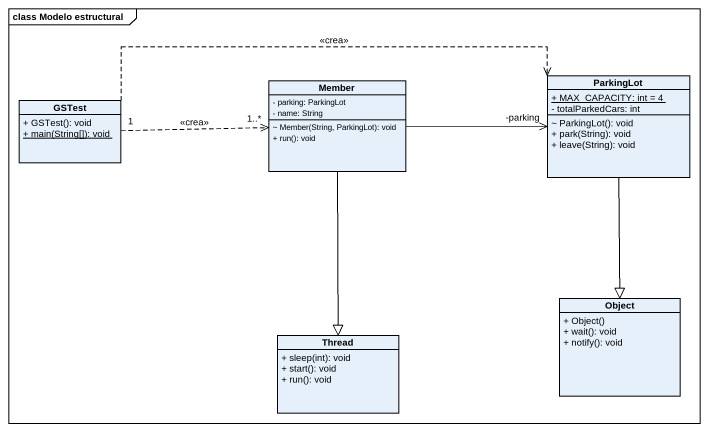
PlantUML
@startuml
mainframe class Modelo estructural
hide circle
hide empty members
skinparam classAttributeIconSize 0
class Member {
  - parking: ParkingLot
  - name: String
  ~ Member(String, ParkingLot): void
  + run(): void
}
class ParkingLot {
  {static} + MAX_CAPACITY: int = 4
  - totalParkedCars: int
  ~ ParkingLot(): void
  + park(String): void
  + leave(String): void
}
class GSTest {
  + GSTest(): void
  {static} + main(String[]): void
}
class "Object" as Object_ {
  + Object()
  + wait(): void
  + notify(): void
}
class Thread {
  + sleep(int): void
  + start(): void
  + run(): void
}
Member -right-> "-parking" ParkingLot
Member --|> Thread
ParkingLot --|> Object_
GSTest "1" .right.> "1..*" Member : <<crea>>
GSTest .right.> ParkingLot : <<crea>>
@enduml
